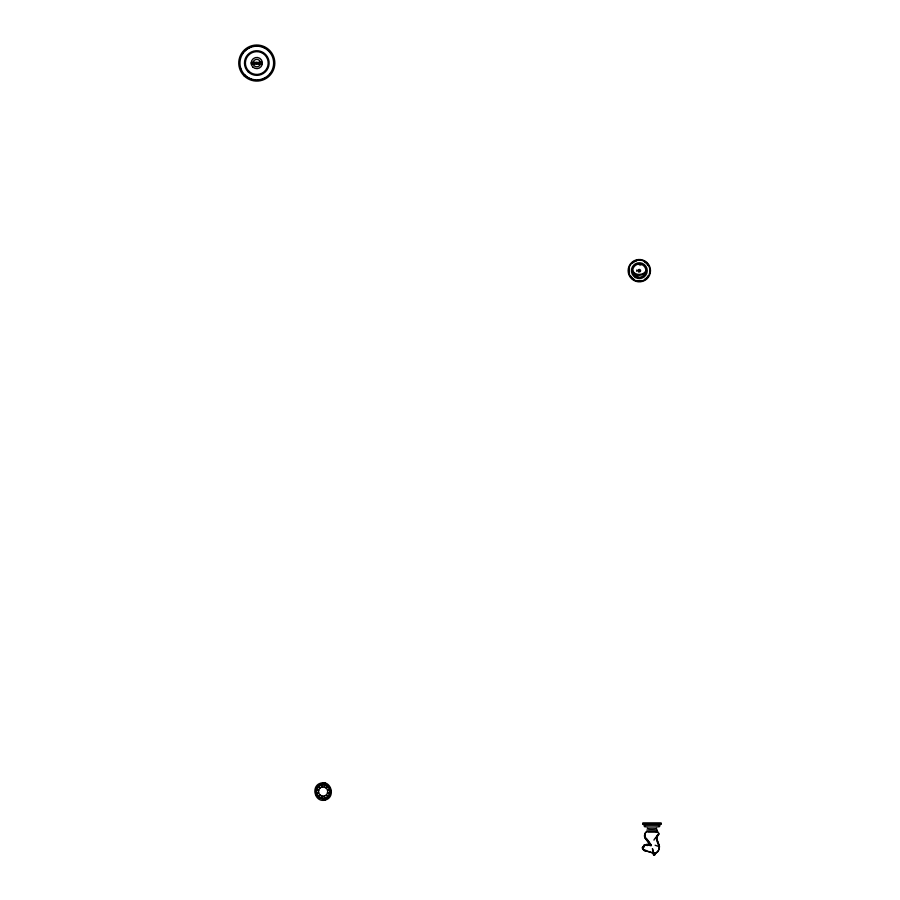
<?xml version="1.0" encoding="UTF-8"?>
<svg xmlns="http://www.w3.org/2000/svg" width="900" height="900" viewBox="0 0 900 900"><rect width="100%" height="100%" fill="white"/><g stroke="black" fill="none" stroke-linecap="round" stroke-linejoin="round"><path stroke-width="1.35" d="M659.374 847.541L659.419 846.81M316.912 789.829C314.314 797.884 327.532 801.731 329.31 793.294C331.909 785.227 318.69 781.391 316.912 789.829L318.746 790.335C316.924 796.016 326.216 798.716 327.476 792.776C329.299 787.106 319.995 784.406 318.746 790.335M636.75 269.989L636.75 271.361M659.284 847.991L659.374 847.35M659.002 848.79L658.665 850.039M321.446 798.019L321.941 796.106M324.281 787.016L324.776 785.092M659.002 848.992L659.284 847.789M647.438 845.584L644.411 844.785L642.701 847.238M644.018 845.212L643.421 846.799M654.727 854.021L655.189 852.626M654.727 854.212L655.189 852.829M658.665 849.938L658.879 849.319M658.159 851.062L658.665 849.836M642.364 847.845L642.701 847.136M642.87 847.755L643.781 846.956M642.87 847.946L643.781 847.148C644.096 844.83 646.954 843.727 649.046 844.459M657.506 852.019L658.159 850.961L656.033 853.155M655.166 854.246L654.457 855M318.566 796.286L319.916 794.891M326.306 788.231L327.645 786.825M657 852.491L657.506 851.918M644.456 845.584L647.55 844.673L651.24 845.021L651.42 845.707M657 852.3L655.549 853.099L654.716 854.91M643.421 846.596L642.364 847.643L643.14 849.274L642.42 848.306M646.774 830.115L657.371 830.205L656.651 830.036M656.021 831.724L657.518 831.634L647.933 831.724M325.294 800.033C335.869 797.423 331.335 780.008 320.929 783.079C310.387 785.678 314.809 803.126 325.294 800.033L323.111 800.336M653.501 854.854L654.716 854.707M316.912 793.294L318.746 792.776M327.476 790.335L329.31 789.829M643.95 823.995L642.701 824.276L661.252 824.276L660.015 823.995M644.94 826.245C639.911 827.258 664.054 827.258 659.025 826.245M647.314 828.27C646.222 829.012 657.731 829.012 656.651 828.27M650.565 845.651L645.727 839.036A5.085 5.074 0 0 1 646.447 831.724L657.518 831.825M654.457 854.809L653.411 854.707M650.565 845.55L644.738 844.841M645.896 850.275L644.164 850.061M644.681 850.646L643.635 850.275L653.288 853.087L653.366 854.449M644.681 850.545L645.784 850.759M323.111 782.786L325.294 783.079M659.025 825.008L660.105 825.244L643.849 825.244M638.123 270.349L640.53 270.99M327.476 792.776L329.31 793.294M658.924 846.574L655.133 845.246M645.784 850.658L653.288 853.087M647.089 839.385L646.133 838.553L649.226 842.783M648.383 841.106L646.133 838.744M318.566 786.825L319.916 788.231M326.306 794.891L327.645 796.286M657.518 831.634L659.295 833.951A5.985 5.974 0 0 0 657.371 840.69L659.374 846.056M651.24 845.021L647.91 840.251M650.779 845.1L645.75 838.226A4.59 4.579 0 0 1 645.165 834.727M643.14 849.071L643.635 850.376M657.371 840.589L659.419 846.293M658.89 846.191L656.899 840.949A6.469 6.458 0 0 1 658.474 834.008L654.896 838.609A3.42 3.409 0 0 0 653.974 840.139M653.76 852.93L652.41 848.599L653.895 854.572L653.76 852.727M321.446 785.092L321.941 787.016M324.281 796.106L324.776 798.019M659.419 846.101L659.419 847.001M259.031 62.381L259.031 64.148M256.556 62.381L256.556 64.148M254.081 62.381L254.081 64.148M260.539 63.045A3.746 3.746 0 0 1 256.793 66.791A3.746 3.746 0 0 1 253.046 63.045M253.17 62.078A3.746 3.746 0 0 1 260.404 62.078M271.012 72.551A17.111 17.111 0 0 1 269.651 74.329M265.343 77.861A17.111 17.111 0 0 1 262.282 79.245M260.134 79.83A17.111 17.111 0 0 1 257.906 80.123M255.679 80.123A17.111 17.111 0 0 1 253.451 79.83M251.291 79.245A17.111 17.111 0 0 1 244.688 75.139M241.447 70.616A17.111 17.111 0 0 1 240.266 67.477M241.976 54.495A17.111 17.111 0 0 1 243.214 52.627M244.688 50.951A17.111 17.111 0 0 1 251.291 46.845M253.451 46.271A17.111 17.111 0 0 1 255.679 45.968M257.906 45.968A17.111 17.111 0 0 1 260.134 46.271M262.282 46.845A17.111 17.111 0 0 1 265.343 48.229M267.21 49.477A17.111 17.111 0 0 1 268.886 50.951M269.651 51.761A17.111 17.111 0 0 1 271.012 53.55M648.124 275.76A10.17 10.17 0 0 1 644.411 279.484M641.959 280.496A10.17 10.17 0 0 1 636.694 280.496M634.241 279.484A10.17 10.17 0 0 1 630.518 275.76M629.505 273.308A10.17 10.17 0 0 1 629.505 268.043M632.126 263.486A10.17 10.17 0 0 1 636.694 260.854M644.411 261.866A10.17 10.17 0 0 1 648.124 265.59M645.694 272.385A6.604 6.604 0 0 1 632.947 272.385M632.722 270.675A6.604 6.604 0 0 1 639.326 264.071A6.604 6.604 0 0 1 645.919 270.675M637.819 276.289A5.816 5.816 0 0 1 636.413 275.704M639.326 264.859A5.816 5.816 0 0 1 640.822 265.05M645.727 839.036A5.085 5.074 0 0 1 646.447 831.825M645.75 838.035A4.59 4.579 0 0 1 645.469 837.495M645.817 271.17C644.512 276.683 633.735 276.525 632.903 270.99C635.344 276.086 643.59 275.04 645.817 271.17M315.979 789.57C312.998 798.84 328.196 803.25 330.244 793.553C333.214 784.283 318.026 779.873 315.979 789.57M256.129 63.146L256.984 63.383L256.129 63.146M661.252 823.275L642.701 823.275L661.252 823.275M261.731 62.381L251.381 62.381L251.381 64.148L261.731 64.148L261.731 62.381M244.879 74.959A16.852 16.852 0 0 0 273.06 67.41A16.852 16.852 0 0 0 252.428 46.777A16.852 16.852 0 0 0 244.879 74.959M248.737 71.1A11.396 11.396 0 0 0 267.795 65.992A11.396 11.396 0 0 0 253.845 52.042A11.396 11.396 0 0 0 248.737 71.1M244.024 75.802A18.045 18.045 0 0 0 274.219 67.714A18.045 18.045 0 0 0 252.124 45.619A18.045 18.045 0 0 0 244.024 75.802M248.074 71.764A12.33 12.33 0 0 0 268.695 66.24A12.33 12.33 0 0 0 253.597 51.131A12.33 12.33 0 0 0 248.074 71.764M252.81 67.016A5.625 5.625 0 0 0 262.215 64.496A5.625 5.625 0 0 0 255.33 57.623A5.625 5.625 0 0 0 252.81 67.016M634.016 279.855A10.609 10.609 0 0 0 649.924 270.675A10.609 10.609 0 0 0 634.016 261.484A10.609 10.609 0 0 0 634.016 279.855M633.724 280.361A11.182 11.182 0 0 0 650.509 270.675A11.182 11.182 0 0 0 633.724 260.989A11.182 11.182 0 0 0 633.724 280.361M638.696 271.755A1.249 1.249 0 0 0 640.564 270.675A1.249 1.249 0 0 0 638.696 269.595A1.249 1.249 0 0 0 638.696 271.755M635.366 277.526A7.92 7.92 0 0 0 647.246 270.675A7.92 7.92 0 0 0 635.366 263.812A7.92 7.92 0 0 0 635.366 277.526"/></g></svg>
